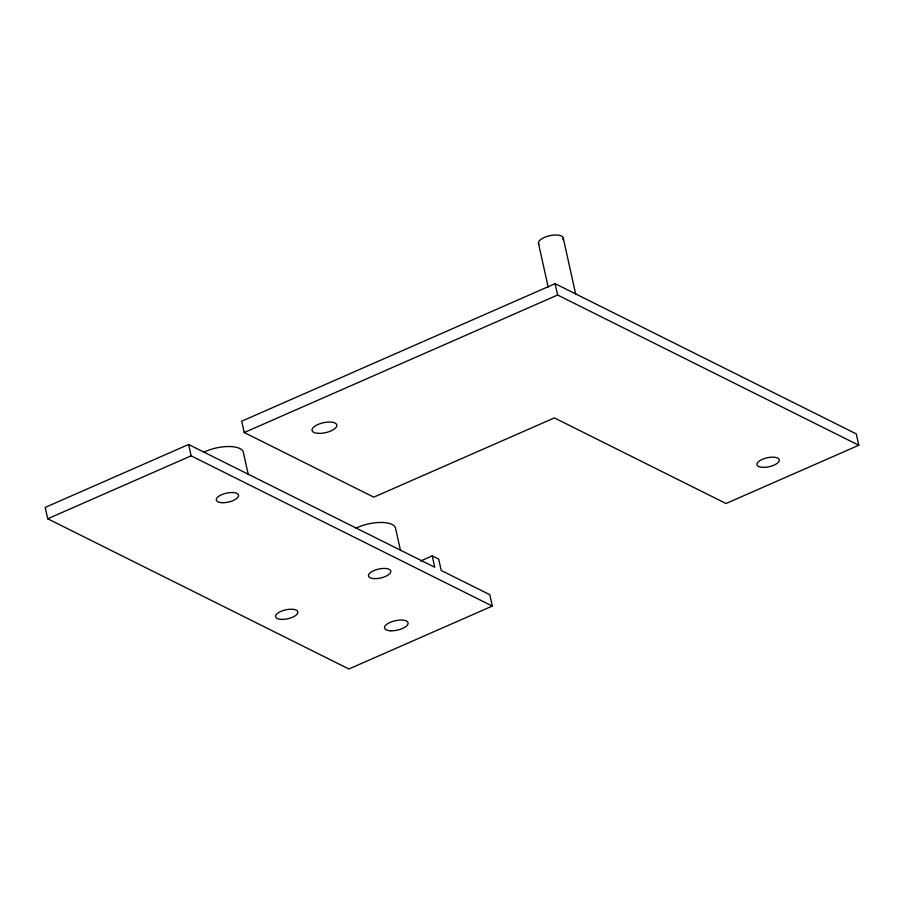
<?xml version="1.0" encoding="UTF-8"?>
<svg xmlns="http://www.w3.org/2000/svg" width="904" height="904" viewBox="0 0 904 904"><rect width="100%" height="100%" fill="white"/><g stroke="black" fill="none" stroke-linecap="round" stroke-linejoin="round"><path stroke-width="1.36" d="M432.225 555.892L434.734 567.249L188.608 444.486L45.2 507.415L47.72 518.772L348.899 668.994L492.307 606.064L489.798 594.708L441.22 570.481L438.7 559.124L432.225 555.892L420.597 561M555.101 283.664L241.718 421.185L244.238 432.541L373.781 497.155L554.367 417.908L726.014 503.517L858.8 445.254L856.28 433.897L555.101 283.664L557.61 295.02L858.8 445.254M47.72 518.772L191.128 455.842L492.307 606.064M244.238 432.541L557.61 295.02M563.294 238.238L575.78 294.557M538.411 243.074L548.163 287.043M400.506 550.57L395.703 528.93A25.391 10.159 -12.5 0 0 381.59 522.444A25.391 10.159 -12.5 0 0 355.724 528.32M248.295 474.645L243.492 453.017A25.391 10.159 -12.5 0 0 229.379 446.519A25.391 10.159 -12.5 0 0 203.513 452.407M188.608 444.486L191.128 455.842M538.92 244.317A12.69 5.085 -12.5 0 1 550.559 235.526A12.69 5.085 -12.5 0 1 562.943 239.639M762.75 467.357A11.424 4.576 -12.5 0 0 779.316 460.091A11.424 4.576 -12.5 0 0 762.287 459.356A11.424 4.576 -12.5 0 0 762.75 467.357M318.468 433.366A12.69 5.085 -12.5 0 0 336.864 425.287A12.69 5.085 -12.5 0 0 317.948 424.484A12.69 5.085 -12.5 0 0 318.468 433.366M390.652 630.789A12.057 4.825 -12.5 0 0 408.133 623.116A12.057 4.825 -12.5 0 0 390.166 622.347A12.057 4.825 -12.5 0 0 390.652 630.789M281.325 619.398A11.424 4.576 -12.5 0 0 297.891 612.132A11.424 4.576 -12.5 0 0 280.861 611.409A11.424 4.576 -12.5 0 0 281.325 619.398M374.279 578.616A11.424 4.576 -12.5 0 0 390.833 571.351A11.424 4.576 -12.5 0 0 373.815 570.616A11.424 4.576 -12.5 0 0 374.279 578.616M222.068 502.692A11.424 4.576 -12.5 0 0 238.622 495.426A11.424 4.576 -12.5 0 0 221.604 494.703A11.424 4.576 -12.5 0 0 222.068 502.692"/></g></svg>
